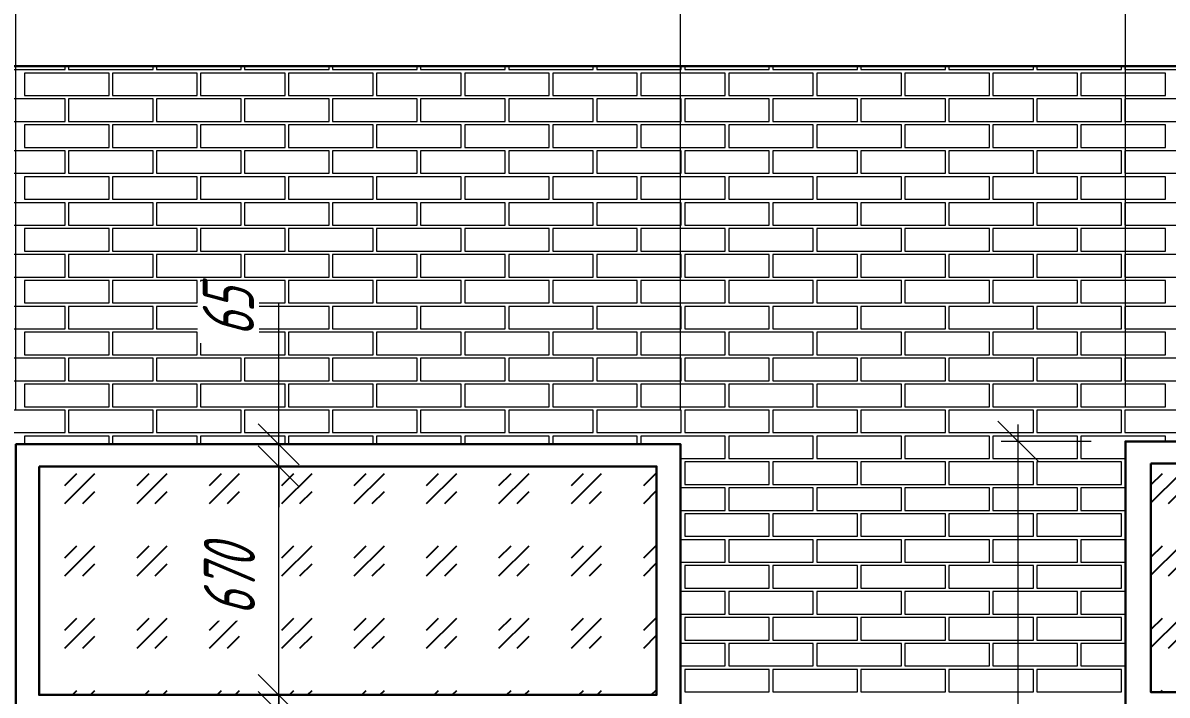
# Model space of a CAD drawing. Header units: millimetres. Extents: x -85477 to 745244, y -3684 to 128206.
# Drawn here: x 711153 to 714507, y 73260 to 75231 of the extents above; entities that cross this region are included whole.
import ezdxf

# ---------------------------------------------------------------- set-up
doc = ezdxf.new("R2010")
doc.units = ezdxf.units.MM
doc.layers.add('РАЗМЕРЫ', color=5, linetype='Continuous', lineweight=15)
doc.layers.add('СТЕНЫ 01', color=7, linetype='Continuous', lineweight=50)
doc.layers.add('ШТРИХОВКА', color=3, linetype='Continuous', transparency=0.5)
doc.styles.add('ism - 01', font='simplex.shx', dxfattribs={"width": 0.62, "oblique": 15, "height": 150})
doc.dimstyles.new('ism - 01', dxfattribs={"dimtxt": 150, "dimasz": 120, "dimexe": 50, "dimexo": 100, "dimgap": 65, "dimtad": 1, "dimdec": 0, "dimtxsty": 'ism - 01', "dimblk": 'OBLIQUE', "dimcen": 0, "dimdle": 50, "dimadec": 0, "dimazin": 0, "dimtfac": 1, "dimtdec": 0, "dimtmove": 0, "dimatfit": 3, "dimldrblk": 'OBLIQUE', "dimfxl": 1, "dimlwd": -1, "dimlwe": -1, "dimarcsym": 0})
pattern_1 = [(45, (63000, 1e-11), (212.132034, 0), [125, -175]), (45, (63053.03, 1e-11), (212.132034, 0), [50, -250]), (45, (63000, 53.03), (212.132034, 0), [50, -250])]

# ---------------------------------------------------------------- blocks, each defined once
blk = doc.blocks.new('_Oblique')
at = {"color": 0, "lineweight": -2}
blk.add_line((-0.5, -0.5), (0.5, 0.5), dxfattribs=at)
blk = doc.blocks.new('*D350')
at = {"layer": 'Defpoints', "color": 0}
for p in [(710572.6, 75451.7), (710572.6, 74559.4), (711132.6, 73996)]:
    blk.add_point(p, dxfattribs=at)
at = {"layer": 'РАЗМЕРЫ', "color": 0}
for p, q in [((710572.6, 74659.4), (710572.6, 75501.7)), ((711132.6, 74096), (711132.6, 75501.7)), ((711182.6, 75451.7), (710522.6, 75451.7))]:
    blk.add_line(p, q, dxfattribs=at)
at = {"layer": 'РАЗМЕРЫ', "color": 0, "xscale": 120, "yscale": 120, "zscale": 120, "rotation": 180}
blk.add_blockref('_Oblique', (710572.6, 75451.7), dxfattribs=at)
at = {"layer": 'РАЗМЕРЫ', "color": 0, "xscale": 120, "yscale": 120, "zscale": 120}
blk.add_blockref('_Oblique', (711132.6, 75451.7), dxfattribs=at)
at = {"layer": 'РАЗМЕРЫ', "color": 0, "insert": (710852.6, 75599.2), "char_height": 150, "attachment_point": 5, "style": 'ism - 01'}
blk.add_mtext('560', dxfattribs=at)
blk = doc.blocks.new('*D351')
at = {"layer": 'Defpoints', "color": 0}
for p in [(706777.3, 75773.4), (706777.3, 75104), (711132.6, 73996)]:
    blk.add_point(p, dxfattribs=at)
at = {"layer": 'РАЗМЕРЫ', "color": 0}
for p, q in [((706777.3, 75204), (706777.3, 75823.4)), ((711132.6, 74096), (711132.6, 75823.4)), ((711182.6, 75773.4), (706727.3, 75773.4))]:
    blk.add_line(p, q, dxfattribs=at)
at = {"layer": 'РАЗМЕРЫ', "color": 0, "xscale": 120, "yscale": 120, "zscale": 120, "rotation": 180}
blk.add_blockref('_Oblique', (706777.3, 75773.4), dxfattribs=at)
at = {"layer": 'РАЗМЕРЫ', "color": 0, "xscale": 120, "yscale": 120, "zscale": 120}
blk.add_blockref('_Oblique', (711132.6, 75773.4), dxfattribs=at)
at = {"layer": 'РАЗМЕРЫ', "color": 0, "insert": (708954.9, 75916.5), "char_height": 150, "attachment_point": 5, "style": 'ism - 01'}
blk.add_mtext('4355', dxfattribs=at)
blk = doc.blocks.new('*D354')
at = {"layer": 'Defpoints', "color": 0}
for p in [(713080.6, 75773.4), (711132.6, 73996), (713080.6, 73996)]:
    blk.add_point(p, dxfattribs=at)
at = {"layer": 'РАЗМЕРЫ', "color": 0}
for p, q in [((711132.6, 74096), (711132.6, 75823.4)), ((713080.6, 74096), (713080.6, 75823.4)), ((711082.6, 75773.4), (713130.6, 75773.4))]:
    blk.add_line(p, q, dxfattribs=at)
at = {"layer": 'РАЗМЕРЫ', "color": 0, "xscale": 120, "yscale": 120, "zscale": 120, "rotation": 180}
blk.add_blockref('_Oblique', (711132.6, 75773.4), dxfattribs=at)
at = {"layer": 'РАЗМЕРЫ', "color": 0, "xscale": 120, "yscale": 120, "zscale": 120}
blk.add_blockref('_Oblique', (713080.6, 75773.4), dxfattribs=at)
at = {"layer": 'РАЗМЕРЫ', "color": 0, "insert": (712106.6, 75917.7), "char_height": 150, "attachment_point": 5, "style": 'ism - 01'}
blk.add_mtext('1948', dxfattribs=at)
blk = doc.blocks.new('*D355')
at = {"layer": 'Defpoints', "color": 0}
for p in [(714384.6, 75773.4), (713080.6, 73996), (714384.6, 74004)]:
    blk.add_point(p, dxfattribs=at)
at = {"layer": 'РАЗМЕРЫ', "color": 0}
for p, q in [((713080.6, 74096), (713080.6, 75823.4)), ((714384.6, 74104), (714384.6, 75823.4)), ((713030.6, 75773.4), (714434.6, 75773.4))]:
    blk.add_line(p, q, dxfattribs=at)
at = {"layer": 'РАЗМЕРЫ', "color": 0, "xscale": 120, "yscale": 120, "zscale": 120, "rotation": 180}
blk.add_blockref('_Oblique', (713080.6, 75773.4), dxfattribs=at)
at = {"layer": 'РАЗМЕРЫ', "color": 0, "xscale": 120, "yscale": 120, "zscale": 120}
blk.add_blockref('_Oblique', (714384.6, 75773.4), dxfattribs=at)
at = {"layer": 'РАЗМЕРЫ', "color": 0, "insert": (713732.6, 75916.5), "char_height": 150, "attachment_point": 5, "style": 'ism - 01'}
blk.add_mtext('1304', dxfattribs=at)
blk = doc.blocks.new('*D356')
at = {"layer": 'Defpoints', "color": 0}
for p in [(716734.6, 75773.4), (714384.6, 74004), (716734.6, 74004)]:
    blk.add_point(p, dxfattribs=at)
at = {"layer": 'РАЗМЕРЫ', "color": 0}
for p, q in [((714384.6, 74104), (714384.6, 75823.4)), ((716734.6, 74104), (716734.6, 75823.4)), ((714334.6, 75773.4), (716784.6, 75773.4))]:
    blk.add_line(p, q, dxfattribs=at)
at = {"layer": 'РАЗМЕРЫ', "color": 0, "xscale": 120, "yscale": 120, "zscale": 120, "rotation": 180}
blk.add_blockref('_Oblique', (714384.6, 75773.4), dxfattribs=at)
at = {"layer": 'РАЗМЕРЫ', "color": 0, "xscale": 120, "yscale": 120, "zscale": 120}
blk.add_blockref('_Oblique', (716734.6, 75773.4), dxfattribs=at)
at = {"layer": 'РАЗМЕРЫ', "color": 0, "insert": (715559.6, 75922.3), "char_height": 150, "attachment_point": 5, "style": 'ism - 01'}
blk.add_mtext('2350', dxfattribs=at)
blk = doc.blocks.new('*D363')
at = {"layer": 'Defpoints', "color": 0}
for p in [(714070.5, 74004), (714384.6, 74004), (714384.6, 71004)]:
    blk.add_point(p, dxfattribs=at)
at = {"layer": 'РАЗМЕРЫ', "color": 0}
for p, q in [((714070.5, 70954), (714070.5, 74054)), ((714284.6, 74004), (714020.5, 74004)), ((714284.6, 71004), (714020.5, 71004))]:
    blk.add_line(p, q, dxfattribs=at)
at = {"layer": 'РАЗМЕРЫ', "color": 0, "xscale": 120, "yscale": 120, "zscale": 120}
for p, rotation in [((714070.5, 74004), 90), ((714070.5, 71004), 270)]:
    blk.add_blockref('_Oblique', p, dxfattribs=dict(at, rotation=rotation))
at = {"layer": 'РАЗМЕРЫ', "color": 0, "insert": (713927.4, 72504), "char_height": 150, "attachment_point": 5, "rotation": 90, "style": 'ism - 01', "bg_fill": 3, "box_fill_scale": 1.1, "bg_fill_color": 256, "bg_fill_true_color": 13158600, "bg_fill_transparency": 0}
blk.add_mtext('3000', dxfattribs=at)
blk = doc.blocks.new('*D513')
at = {"layer": 'Defpoints', "color": 0}
for p in [(712080.6, 73211), (711902.7, 71139), (712080.6, 71139)]:
    blk.add_point(p, dxfattribs=at)
at = {"layer": 'РАЗМЕРЫ', "color": 0, "linetype": 'Continuous'}
for p, q in [((711902.7, 73261), (711902.7, 71089)), ((711980.6, 73211), (711852.7, 73211)), ((711980.6, 71139), (711852.7, 71139))]:
    blk.add_line(p, q, dxfattribs=at)
at = {"layer": 'РАЗМЕРЫ', "color": 0, "xscale": 120, "yscale": 120, "zscale": 120}
for p, rotation in [((711902.7, 73211), 90), ((711902.7, 71139), 270)]:
    blk.add_blockref('_Oblique', p, dxfattribs=dict(at, rotation=rotation))
at = {"layer": 'РАЗМЕРЫ', "color": 0, "insert": (711756.8, 72175), "char_height": 150, "attachment_point": 5, "rotation": 90, "style": 'ism - 01', "bg_fill": 3, "box_fill_scale": 1.1, "bg_fill_color": 256, "bg_fill_true_color": 13158600, "bg_fill_transparency": 0}
blk.add_mtext('2072', dxfattribs=at)
blk = doc.blocks.new('*D515')
at = {"layer": 'Defpoints', "color": 0}
for p in [(711902.7, 73261), (712080.6, 73261), (712080.6, 73211)]:
    blk.add_point(p, dxfattribs=at)
at = {"layer": 'РАЗМЕРЫ', "color": 0, "linetype": 'Continuous'}
for p, q in [((711902.7, 73161), (711902.7, 73311)), ((711980.6, 73261), (711852.7, 73261)), ((711646.7, 73016.6), (711902.7, 73236)), ((711980.6, 73211), (711852.7, 73211)), ((711646.7, 72733.1), (711646.7, 73016.6))]:
    blk.add_line(p, q, dxfattribs=at)
at = {"layer": 'РАЗМЕРЫ', "color": 0, "xscale": 120, "yscale": 120, "zscale": 120}
for p, rotation in [((711902.7, 73261), 270), ((711902.7, 73211), 90)]:
    blk.add_blockref('_Oblique', p, dxfattribs=dict(at, rotation=rotation))
at = {"layer": 'РАЗМЕРЫ', "color": 0, "insert": (711503.6, 72874.8), "char_height": 150, "attachment_point": 5, "rotation": 90, "style": 'ism - 01', "bg_fill": 3, "box_fill_scale": 1.1, "bg_fill_color": 256, "bg_fill_true_color": 13158600, "bg_fill_transparency": 0}
blk.add_mtext('50', dxfattribs=at)
blk = doc.blocks.new('*D516')
at = {"layer": 'Defpoints', "color": 0}
for p in [(711902.7, 73931), (712105.6, 73931), (712080.6, 73261)]:
    blk.add_point(p, dxfattribs=at)
at = {"layer": 'РАЗМЕРЫ', "color": 0, "linetype": 'Continuous'}
for p, q in [((711902.7, 73211), (711902.7, 73981)), ((712005.6, 73931), (711852.7, 73931)), ((711980.6, 73261), (711852.7, 73261))]:
    blk.add_line(p, q, dxfattribs=at)
at = {"layer": 'РАЗМЕРЫ', "color": 0, "xscale": 120, "yscale": 120, "zscale": 120}
for p, rotation in [((711902.7, 73931), 90), ((711902.7, 73261), 270)]:
    blk.add_blockref('_Oblique', p, dxfattribs=dict(at, rotation=rotation))
at = {"layer": 'РАЗМЕРЫ', "color": 0, "insert": (711758.3, 73596), "char_height": 150, "attachment_point": 5, "rotation": 90, "style": 'ism - 01', "bg_fill": 3, "box_fill_scale": 1.1, "bg_fill_color": 256, "bg_fill_true_color": 13158600, "bg_fill_transparency": 0}
blk.add_mtext('670', dxfattribs=at)
blk = doc.blocks.new('*D517')
at = {"layer": 'Defpoints', "color": 0}
for p in [(711902.7, 73996), (711902.7, 73996), (711902.7, 73931)]:
    blk.add_point(p, dxfattribs=at)
at = {"layer": 'РАЗМЕРЫ', "color": 0, "linetype": 'Continuous'}
for p, q in [((711902.7, 73996), (711902.7, 74408.5)), ((711902.7, 73931), (711902.7, 73996)), ((712002.7, 73996), (711952.7, 73996)), ((711902.7, 73931), (711902.7, 73811)), ((712002.7, 73931), (711952.7, 73931))]:
    blk.add_line(p, q, dxfattribs=at)
at = {"layer": 'РАЗМЕРЫ', "color": 0, "xscale": 120, "yscale": 120, "zscale": 120}
for p, rotation in [((711902.7, 73996), 270), ((711902.7, 73931), 90)]:
    blk.add_blockref('_Oblique', p, dxfattribs=dict(at, rotation=rotation))
at = {"layer": 'РАЗМЕРЫ', "color": 0, "insert": (711755.2, 74382.3), "char_height": 150, "attachment_point": 5, "rotation": 90, "style": 'ism - 01', "bg_fill": 3, "box_fill_scale": 1.1, "bg_fill_color": 256, "bg_fill_true_color": 13158600, "bg_fill_transparency": 0}
blk.add_mtext('65', dxfattribs=at)

msp = doc.modelspace()

# ---------------------------------------------------------------- hatches: boundary and pattern name
at = {"layer": 'ШТРИХОВКА', "transparency": 33554508}
h = msp.add_hatch(dxfattribs=at)
h.set_pattern_fill('GOST_GLASS', color=4, scale=25)
h.set_pattern_definition(pattern_1)
h.paths.add_polyline_path([(711200.6, 73931), (713010.6, 73931), (713010.6, 73261), (711200.6, 73261)])
h.paths.add_polyline_path([(713010.6, 73211), (712135.6, 73211), (712135.6, 71139), (713010.6, 71139)])
h.paths.add_polyline_path([(711200.6, 73211), (712080.6, 73211), (712080.6, 71139), (711200.6, 71139)])
h = msp.add_hatch(dxfattribs=at)
h.set_pattern_fill('GOST_GLASS', color=4, scale=25)
h.set_pattern_definition(pattern_1)
h.paths.add_polyline_path([(716654.6, 73209), (715584.6, 73209), (715584.6, 71139), (716654.6, 71139)])
h.paths.add_polyline_path([(714459.6, 73939), (716659.6, 73939), (716659.6, 73269), (714459.6, 73269)])
h.paths.add_polyline_path([(714464.6, 73209), (715534.6, 73209), (715534.6, 71139), (714464.6, 71139)])

# ---------------------------------------------------------------- linework, layer by layer
at = {"layer": 'РАЗМЕРЫ', "color": 9, "transparency": 33554559}
for points in [[(711028.9, 75104), (711028.9, 75094), (711276.9, 75094), (711276.9, 75104)], [(711286.9, 75104), (711286.9, 75094), (711534.9, 75094), (711534.9, 75104)], [(711544.9, 75104), (711544.9, 75094), (711792.9, 75094), (711792.9, 75104)], [(711802.9, 75104), (711802.9, 75094), (712050.9, 75094), (712050.9, 75104)], [(712060.9, 75104), (712060.9, 75094), (712308.9, 75094), (712308.9, 75104)], [(712318.9, 75104), (712318.9, 75094), (712566.9, 75094), (712566.9, 75104)], [(712576.9, 75104), (712576.9, 75094), (712824.9, 75094), (712824.9, 75104)], [(712834.9, 75104), (712834.9, 75094), (713082.9, 75094), (713082.9, 75104)], [(713092.9, 75104), (713092.9, 75094), (713340.9, 75094), (713340.9, 75104)], [(713350.9, 75104), (713350.9, 75094), (713598.9, 75094), (713598.9, 75104)], [(713608.9, 75104), (713608.9, 75094), (713856.9, 75094), (713856.9, 75104)], [(713866.9, 75104), (713866.9, 75094), (714114.9, 75094), (714114.9, 75104)], [(714124.9, 75104), (714124.9, 75094), (714372.9, 75094), (714372.9, 75104)], [(714382.9, 75104), (714382.9, 75094), (714630.9, 75094), (714630.9, 75104)], [(711405.9, 73996), (711405.9, 74020), (711157.9, 74020), (711157.9, 73996)], [(711663.9, 73996), (711663.9, 74020), (711415.9, 74020), (711415.9, 73996)], [(711921.9, 73996), (711921.9, 74020), (711673.9, 74020), (711673.9, 73996)], [(712179.9, 73996), (712179.9, 74020), (711931.9, 74020), (711931.9, 73996)], [(712437.9, 73996), (712437.9, 74020), (712189.9, 74020), (712189.9, 73996)], [(712695.9, 73996), (712695.9, 74020), (712447.9, 74020), (712447.9, 73996)], [(712953.9, 73996), (712953.9, 74020), (712705.9, 74020), (712705.9, 73996)], [(713080.6, 73954), (713211.9, 73954), (713211.9, 74020), (712963.9, 74020), (712963.9, 73996)], [(714501.9, 74004), (714501.9, 74020), (714253.9, 74020), (714253.9, 73954), (714384.6, 73954)], [(713080.6, 73878), (713082.9, 73878), (713082.9, 73944), (713080.6, 73944)], [(714384.6, 73944), (714382.9, 73944), (714382.9, 73878), (714384.6, 73878)], [(713080.6, 73802), (713211.9, 73802), (713211.9, 73868), (713080.6, 73868)], [(714384.6, 73868), (714253.9, 73868), (714253.9, 73802), (714384.6, 73802)], [(713080.6, 73726), (713082.9, 73726), (713082.9, 73792), (713080.6, 73792)], [(714384.6, 73792), (714382.9, 73792), (714382.9, 73726), (714384.6, 73726)], [(713080.6, 73650), (713211.9, 73650), (713211.9, 73716), (713080.6, 73716)], [(714384.6, 73716), (714253.9, 73716), (714253.9, 73650), (714384.6, 73650)], [(713080.6, 73574), (713082.9, 73574), (713082.9, 73640), (713080.6, 73640)], [(714384.6, 73640), (714382.9, 73640), (714382.9, 73574), (714384.6, 73574)], [(713080.6, 73498), (713211.9, 73498), (713211.9, 73564), (713080.6, 73564)], [(714384.6, 73564), (714253.9, 73564), (714253.9, 73498), (714384.6, 73498)], [(713080.6, 73422), (713082.9, 73422), (713082.9, 73488), (713080.6, 73488)], [(714384.6, 73488), (714382.9, 73488), (714382.9, 73422), (714384.6, 73422)], [(713080.6, 73346), (713211.9, 73346), (713211.9, 73412), (713080.6, 73412)], [(714384.6, 73412), (714253.9, 73412), (714253.9, 73346), (714384.6, 73346)], [(713080.6, 73270), (713082.9, 73270), (713082.9, 73336), (713080.6, 73336)], [(714384.6, 73336), (714382.9, 73336), (714382.9, 73270), (714384.6, 73270)]]:
    msp.add_lwpolyline(points, dxfattribs=at)
for points in [[(711157.9, 75018), (711405.9, 75018), (711405.9, 75084), (711157.9, 75084)], [(711415.9, 75018), (711663.9, 75018), (711663.9, 75084), (711415.9, 75084)], [(711673.9, 75018), (711921.9, 75018), (711921.9, 75084), (711673.9, 75084)], [(711931.9, 75018), (712179.9, 75018), (712179.9, 75084), (711931.9, 75084)], [(712189.9, 75018), (712437.9, 75018), (712437.9, 75084), (712189.9, 75084)], [(712447.9, 75018), (712695.9, 75018), (712695.9, 75084), (712447.9, 75084)], [(712705.9, 75018), (712953.9, 75018), (712953.9, 75084), (712705.9, 75084)], [(712963.9, 75018), (713211.9, 75018), (713211.9, 75084), (712963.9, 75084)], [(713221.9, 75018), (713469.9, 75018), (713469.9, 75084), (713221.9, 75084)], [(713479.9, 75018), (713727.9, 75018), (713727.9, 75084), (713479.9, 75084)], [(713737.9, 75018), (713985.9, 75018), (713985.9, 75084), (713737.9, 75084)], [(713995.9, 75018), (714243.9, 75018), (714243.9, 75084), (713995.9, 75084)], [(714253.9, 75018), (714501.9, 75018), (714501.9, 75084), (714253.9, 75084)], [(711028.9, 74942), (711276.9, 74942), (711276.9, 75008), (711028.9, 75008)], [(711286.9, 74942), (711534.9, 74942), (711534.9, 75008), (711286.9, 75008)], [(711544.9, 74942), (711792.9, 74942), (711792.9, 75008), (711544.9, 75008)], [(711802.9, 74942), (712050.9, 74942), (712050.9, 75008), (711802.9, 75008)], [(712060.9, 74942), (712308.9, 74942), (712308.9, 75008), (712060.9, 75008)], [(712318.9, 74942), (712566.9, 74942), (712566.9, 75008), (712318.9, 75008)], [(712576.9, 74942), (712824.9, 74942), (712824.9, 75008), (712576.9, 75008)], [(712834.9, 74942), (713082.9, 74942), (713082.9, 75008), (712834.9, 75008)], [(713092.9, 74942), (713340.9, 74942), (713340.9, 75008), (713092.9, 75008)], [(713350.9, 74942), (713598.9, 74942), (713598.9, 75008), (713350.9, 75008)], [(713608.9, 74942), (713856.9, 74942), (713856.9, 75008), (713608.9, 75008)], [(713866.9, 74942), (714114.9, 74942), (714114.9, 75008), (713866.9, 75008)], [(714124.9, 74942), (714372.9, 74942), (714372.9, 75008), (714124.9, 75008)], [(714382.9, 74942), (714630.9, 74942), (714630.9, 75008), (714382.9, 75008)], [(711157.9, 74866), (711405.9, 74866), (711405.9, 74932), (711157.9, 74932)], [(711415.9, 74866), (711663.9, 74866), (711663.9, 74932), (711415.9, 74932)], [(711673.9, 74866), (711921.9, 74866), (711921.9, 74932), (711673.9, 74932)], [(711931.9, 74866), (712179.9, 74866), (712179.9, 74932), (711931.9, 74932)], [(712189.9, 74866), (712437.9, 74866), (712437.9, 74932), (712189.9, 74932)], [(712447.9, 74866), (712695.9, 74866), (712695.9, 74932), (712447.9, 74932)], [(712705.9, 74866), (712953.9, 74866), (712953.9, 74932), (712705.9, 74932)], [(712963.9, 74866), (713211.9, 74866), (713211.9, 74932), (712963.9, 74932)], [(713221.9, 74866), (713469.9, 74866), (713469.9, 74932), (713221.9, 74932)], [(713479.9, 74866), (713727.9, 74866), (713727.9, 74932), (713479.9, 74932)], [(713737.9, 74866), (713985.9, 74866), (713985.9, 74932), (713737.9, 74932)], [(713995.9, 74866), (714243.9, 74866), (714243.9, 74932), (713995.9, 74932)], [(714253.9, 74866), (714501.9, 74866), (714501.9, 74932), (714253.9, 74932)], [(711028.9, 74790), (711276.9, 74790), (711276.9, 74856), (711028.9, 74856)], [(711286.9, 74790), (711534.9, 74790), (711534.9, 74856), (711286.9, 74856)], [(711544.9, 74790), (711792.9, 74790), (711792.9, 74856), (711544.9, 74856)], [(711802.9, 74790), (712050.9, 74790), (712050.9, 74856), (711802.9, 74856)], [(712060.9, 74790), (712308.9, 74790), (712308.9, 74856), (712060.9, 74856)], [(712318.9, 74790), (712566.9, 74790), (712566.9, 74856), (712318.9, 74856)], [(712576.9, 74790), (712824.9, 74790), (712824.9, 74856), (712576.9, 74856)], [(712834.9, 74790), (713082.9, 74790), (713082.9, 74856), (712834.9, 74856)], [(713092.9, 74790), (713340.9, 74790), (713340.9, 74856), (713092.9, 74856)], [(713350.9, 74790), (713598.9, 74790), (713598.9, 74856), (713350.9, 74856)], [(713608.9, 74790), (713856.9, 74790), (713856.9, 74856), (713608.9, 74856)], [(713866.9, 74790), (714114.9, 74790), (714114.9, 74856), (713866.9, 74856)], [(714124.9, 74790), (714372.9, 74790), (714372.9, 74856), (714124.9, 74856)], [(714382.9, 74790), (714630.9, 74790), (714630.9, 74856), (714382.9, 74856)], [(711157.9, 74714), (711405.9, 74714), (711405.9, 74780), (711157.9, 74780)], [(711415.9, 74714), (711663.9, 74714), (711663.9, 74780), (711415.9, 74780)], [(711673.9, 74714), (711921.9, 74714), (711921.9, 74780), (711673.9, 74780)], [(711931.9, 74714), (712179.9, 74714), (712179.9, 74780), (711931.9, 74780)], [(712189.9, 74714), (712437.9, 74714), (712437.9, 74780), (712189.9, 74780)], [(712447.9, 74714), (712695.9, 74714), (712695.9, 74780), (712447.9, 74780)], [(712705.9, 74714), (712953.9, 74714), (712953.9, 74780), (712705.9, 74780)], [(712963.9, 74714), (713211.9, 74714), (713211.9, 74780), (712963.9, 74780)], [(713221.9, 74714), (713469.9, 74714), (713469.9, 74780), (713221.9, 74780)], [(713479.9, 74714), (713727.9, 74714), (713727.9, 74780), (713479.9, 74780)], [(713737.9, 74714), (713985.9, 74714), (713985.9, 74780), (713737.9, 74780)], [(713995.9, 74714), (714243.9, 74714), (714243.9, 74780), (713995.9, 74780)], [(714253.9, 74714), (714501.9, 74714), (714501.9, 74780), (714253.9, 74780)], [(711028.9, 74638), (711276.9, 74638), (711276.9, 74704), (711028.9, 74704)], [(711286.9, 74638), (711534.9, 74638), (711534.9, 74704), (711286.9, 74704)], [(711544.9, 74638), (711792.9, 74638), (711792.9, 74704), (711544.9, 74704)], [(711802.9, 74638), (712050.9, 74638), (712050.9, 74704), (711802.9, 74704)], [(712060.9, 74638), (712308.9, 74638), (712308.9, 74704), (712060.9, 74704)], [(712318.9, 74638), (712566.9, 74638), (712566.9, 74704), (712318.9, 74704)], [(712576.9, 74638), (712824.9, 74638), (712824.9, 74704), (712576.9, 74704)], [(712834.9, 74638), (713082.9, 74638), (713082.9, 74704), (712834.9, 74704)], [(713092.9, 74638), (713340.9, 74638), (713340.9, 74704), (713092.9, 74704)], [(713350.9, 74638), (713598.9, 74638), (713598.9, 74704), (713350.9, 74704)], [(713608.9, 74638), (713856.9, 74638), (713856.9, 74704), (713608.9, 74704)], [(713866.9, 74638), (714114.9, 74638), (714114.9, 74704), (713866.9, 74704)], [(714124.9, 74638), (714372.9, 74638), (714372.9, 74704), (714124.9, 74704)], [(714382.9, 74638), (714630.9, 74638), (714630.9, 74704), (714382.9, 74704)], [(711157.9, 74562), (711405.9, 74562), (711405.9, 74628), (711157.9, 74628)], [(711415.9, 74562), (711663.9, 74562), (711663.9, 74628), (711415.9, 74628)], [(711673.9, 74562), (711921.9, 74562), (711921.9, 74628), (711673.9, 74628)], [(711931.9, 74562), (712179.9, 74562), (712179.9, 74628), (711931.9, 74628)], [(712189.9, 74562), (712437.9, 74562), (712437.9, 74628), (712189.9, 74628)], [(712447.9, 74562), (712695.9, 74562), (712695.9, 74628), (712447.9, 74628)], [(712705.9, 74562), (712953.9, 74562), (712953.9, 74628), (712705.9, 74628)], [(712963.9, 74562), (713211.9, 74562), (713211.9, 74628), (712963.9, 74628)], [(713221.9, 74562), (713469.9, 74562), (713469.9, 74628), (713221.9, 74628)], [(713479.9, 74562), (713727.9, 74562), (713727.9, 74628), (713479.9, 74628)], [(713737.9, 74562), (713985.9, 74562), (713985.9, 74628), (713737.9, 74628)], [(713995.9, 74562), (714243.9, 74562), (714243.9, 74628), (713995.9, 74628)], [(714253.9, 74562), (714501.9, 74562), (714501.9, 74628), (714253.9, 74628)], [(711028.9, 74486), (711276.9, 74486), (711276.9, 74552), (711028.9, 74552)], [(711286.9, 74486), (711534.9, 74486), (711534.9, 74552), (711286.9, 74552)], [(711544.9, 74486), (711792.9, 74486), (711792.9, 74552), (711544.9, 74552)], [(711802.9, 74486), (712050.9, 74486), (712050.9, 74552), (711802.9, 74552)], [(712060.9, 74486), (712308.9, 74486), (712308.9, 74552), (712060.9, 74552)], [(712318.9, 74486), (712566.9, 74486), (712566.9, 74552), (712318.9, 74552)], [(712576.9, 74486), (712824.9, 74486), (712824.9, 74552), (712576.9, 74552)], [(712834.9, 74486), (713082.9, 74486), (713082.9, 74552), (712834.9, 74552)], [(713092.9, 74486), (713340.9, 74486), (713340.9, 74552), (713092.9, 74552)], [(713350.9, 74486), (713598.9, 74486), (713598.9, 74552), (713350.9, 74552)], [(713608.9, 74486), (713856.9, 74486), (713856.9, 74552), (713608.9, 74552)], [(713866.9, 74486), (714114.9, 74486), (714114.9, 74552), (713866.9, 74552)], [(714124.9, 74486), (714372.9, 74486), (714372.9, 74552), (714124.9, 74552)], [(714382.9, 74486), (714630.9, 74486), (714630.9, 74552), (714382.9, 74552)], [(711157.9, 74410), (711405.9, 74410), (711405.9, 74476), (711157.9, 74476)], [(711415.9, 74410), (711663.9, 74410), (711663.9, 74476), (711415.9, 74476)], [(711673.9, 74410), (711921.9, 74410), (711921.9, 74476), (711673.9, 74476)], [(711931.9, 74410), (712179.9, 74410), (712179.9, 74476), (711931.9, 74476)], [(712189.9, 74410), (712437.9, 74410), (712437.9, 74476), (712189.9, 74476)], [(712447.9, 74410), (712695.9, 74410), (712695.9, 74476), (712447.9, 74476)], [(712705.9, 74410), (712953.9, 74410), (712953.9, 74476), (712705.9, 74476)], [(712963.9, 74410), (713211.9, 74410), (713211.9, 74476), (712963.9, 74476)], [(713221.9, 74410), (713469.9, 74410), (713469.9, 74476), (713221.9, 74476)], [(713479.9, 74410), (713727.9, 74410), (713727.9, 74476), (713479.9, 74476)], [(713737.9, 74410), (713985.9, 74410), (713985.9, 74476), (713737.9, 74476)], [(713995.9, 74410), (714243.9, 74410), (714243.9, 74476), (713995.9, 74476)], [(714253.9, 74410), (714501.9, 74410), (714501.9, 74476), (714253.9, 74476)], [(711028.9, 74334), (711276.9, 74334), (711276.9, 74400), (711028.9, 74400)], [(711286.9, 74334), (711534.9, 74334), (711534.9, 74400), (711286.9, 74400)], [(711544.9, 74334), (711792.9, 74334), (711792.9, 74400), (711544.9, 74400)], [(711802.9, 74334), (712050.9, 74334), (712050.9, 74400), (711802.9, 74400)], [(712060.9, 74334), (712308.9, 74334), (712308.9, 74400), (712060.9, 74400)], [(712318.9, 74334), (712566.9, 74334), (712566.9, 74400), (712318.9, 74400)], [(712576.9, 74334), (712824.9, 74334), (712824.9, 74400), (712576.9, 74400)], [(712834.9, 74334), (713082.9, 74334), (713082.9, 74400), (712834.9, 74400)], [(713092.9, 74334), (713340.9, 74334), (713340.9, 74400), (713092.9, 74400)], [(713350.9, 74334), (713598.9, 74334), (713598.9, 74400), (713350.9, 74400)], [(713608.9, 74334), (713856.9, 74334), (713856.9, 74400), (713608.9, 74400)], [(713866.9, 74334), (714114.9, 74334), (714114.9, 74400), (713866.9, 74400)], [(714124.9, 74334), (714372.9, 74334), (714372.9, 74400), (714124.9, 74400)], [(714382.9, 74334), (714630.9, 74334), (714630.9, 74400), (714382.9, 74400)], [(711157.9, 74258), (711405.9, 74258), (711405.9, 74324), (711157.9, 74324)], [(711415.9, 74258), (711663.9, 74258), (711663.9, 74324), (711415.9, 74324)], [(711673.9, 74258), (711921.9, 74258), (711921.9, 74324), (711673.9, 74324)], [(711931.9, 74258), (712179.9, 74258), (712179.9, 74324), (711931.9, 74324)], [(712189.9, 74258), (712437.9, 74258), (712437.9, 74324), (712189.9, 74324)], [(712447.9, 74258), (712695.9, 74258), (712695.9, 74324), (712447.9, 74324)], [(712705.9, 74258), (712953.9, 74258), (712953.9, 74324), (712705.9, 74324)], [(712963.9, 74258), (713211.9, 74258), (713211.9, 74324), (712963.9, 74324)], [(713221.9, 74258), (713469.9, 74258), (713469.9, 74324), (713221.9, 74324)], [(713479.9, 74258), (713727.9, 74258), (713727.9, 74324), (713479.9, 74324)], [(713737.9, 74258), (713985.9, 74258), (713985.9, 74324), (713737.9, 74324)], [(713995.9, 74258), (714243.9, 74258), (714243.9, 74324), (713995.9, 74324)], [(714253.9, 74258), (714501.9, 74258), (714501.9, 74324), (714253.9, 74324)], [(711028.9, 74182), (711276.9, 74182), (711276.9, 74248), (711028.9, 74248)], [(711286.9, 74182), (711534.9, 74182), (711534.9, 74248), (711286.9, 74248)], [(711544.9, 74182), (711792.9, 74182), (711792.9, 74248), (711544.9, 74248)], [(711802.9, 74182), (712050.9, 74182), (712050.9, 74248), (711802.9, 74248)], [(712060.9, 74182), (712308.9, 74182), (712308.9, 74248), (712060.9, 74248)], [(712318.9, 74182), (712566.9, 74182), (712566.9, 74248), (712318.9, 74248)], [(712576.9, 74182), (712824.9, 74182), (712824.9, 74248), (712576.9, 74248)], [(712834.9, 74182), (713082.9, 74182), (713082.9, 74248), (712834.9, 74248)], [(713092.9, 74182), (713340.9, 74182), (713340.9, 74248), (713092.9, 74248)], [(713350.9, 74182), (713598.9, 74182), (713598.9, 74248), (713350.9, 74248)], [(713608.9, 74182), (713856.9, 74182), (713856.9, 74248), (713608.9, 74248)], [(713866.9, 74182), (714114.9, 74182), (714114.9, 74248), (713866.9, 74248)], [(714124.9, 74182), (714372.9, 74182), (714372.9, 74248), (714124.9, 74248)], [(714382.9, 74182), (714630.9, 74182), (714630.9, 74248), (714382.9, 74248)], [(711157.9, 74106), (711405.9, 74106), (711405.9, 74172), (711157.9, 74172)], [(711415.9, 74106), (711663.9, 74106), (711663.9, 74172), (711415.9, 74172)], [(711673.9, 74106), (711921.9, 74106), (711921.9, 74172), (711673.9, 74172)], [(711931.9, 74106), (712179.9, 74106), (712179.9, 74172), (711931.9, 74172)], [(712189.9, 74106), (712437.9, 74106), (712437.9, 74172), (712189.9, 74172)], [(712447.9, 74106), (712695.9, 74106), (712695.9, 74172), (712447.9, 74172)], [(712705.9, 74106), (712953.9, 74106), (712953.9, 74172), (712705.9, 74172)], [(712963.9, 74106), (713211.9, 74106), (713211.9, 74172), (712963.9, 74172)], [(713221.9, 74106), (713469.9, 74106), (713469.9, 74172), (713221.9, 74172)], [(713479.9, 74106), (713727.9, 74106), (713727.9, 74172), (713479.9, 74172)], [(713737.9, 74106), (713985.9, 74106), (713985.9, 74172), (713737.9, 74172)], [(713995.9, 74106), (714243.9, 74106), (714243.9, 74172), (713995.9, 74172)], [(714253.9, 74106), (714501.9, 74106), (714501.9, 74172), (714253.9, 74172)], [(711028.9, 74030), (711276.9, 74030), (711276.9, 74096), (711028.9, 74096)], [(711286.9, 74030), (711534.9, 74030), (711534.9, 74096), (711286.9, 74096)], [(711544.9, 74030), (711792.9, 74030), (711792.9, 74096), (711544.9, 74096)], [(711802.9, 74030), (712050.9, 74030), (712050.9, 74096), (711802.9, 74096)], [(712060.9, 74030), (712308.9, 74030), (712308.9, 74096), (712060.9, 74096)], [(712318.9, 74030), (712566.9, 74030), (712566.9, 74096), (712318.9, 74096)], [(712576.9, 74030), (712824.9, 74030), (712824.9, 74096), (712576.9, 74096)], [(712834.9, 74030), (713082.9, 74030), (713082.9, 74096), (712834.9, 74096)], [(713092.9, 74030), (713340.9, 74030), (713340.9, 74096), (713092.9, 74096)], [(713350.9, 74030), (713598.9, 74030), (713598.9, 74096), (713350.9, 74096)], [(713608.9, 74030), (713856.9, 74030), (713856.9, 74096), (713608.9, 74096)], [(713866.9, 74030), (714114.9, 74030), (714114.9, 74096), (713866.9, 74096)], [(714124.9, 74030), (714372.9, 74030), (714372.9, 74096), (714124.9, 74096)], [(714382.9, 74030), (714630.9, 74030), (714630.9, 74096), (714382.9, 74096)], [(713221.9, 73954), (713469.9, 73954), (713469.9, 74020), (713221.9, 74020)], [(713479.9, 73954), (713727.9, 73954), (713727.9, 74020), (713479.9, 74020)], [(713737.9, 73954), (713985.9, 73954), (713985.9, 74020), (713737.9, 74020)], [(713995.9, 73954), (714243.9, 73954), (714243.9, 74020), (713995.9, 74020)], [(713092.9, 73878), (713340.9, 73878), (713340.9, 73944), (713092.9, 73944)], [(713350.9, 73878), (713598.9, 73878), (713598.9, 73944), (713350.9, 73944)], [(713608.9, 73878), (713856.9, 73878), (713856.9, 73944), (713608.9, 73944)], [(713866.9, 73878), (714114.9, 73878), (714114.9, 73944), (713866.9, 73944)], [(714124.9, 73878), (714372.9, 73878), (714372.9, 73944), (714124.9, 73944)], [(713221.9, 73802), (713469.9, 73802), (713469.9, 73868), (713221.9, 73868)], [(713479.9, 73802), (713727.9, 73802), (713727.9, 73868), (713479.9, 73868)], [(713737.9, 73802), (713985.9, 73802), (713985.9, 73868), (713737.9, 73868)], [(713995.9, 73802), (714243.9, 73802), (714243.9, 73868), (713995.9, 73868)], [(713092.9, 73726), (713340.9, 73726), (713340.9, 73792), (713092.9, 73792)], [(713350.9, 73726), (713598.9, 73726), (713598.9, 73792), (713350.9, 73792)], [(713608.9, 73726), (713856.9, 73726), (713856.9, 73792), (713608.9, 73792)], [(713866.9, 73726), (714114.9, 73726), (714114.9, 73792), (713866.9, 73792)], [(714124.9, 73726), (714372.9, 73726), (714372.9, 73792), (714124.9, 73792)], [(713221.9, 73650), (713469.9, 73650), (713469.9, 73716), (713221.9, 73716)], [(713479.9, 73650), (713727.9, 73650), (713727.9, 73716), (713479.9, 73716)], [(713737.9, 73650), (713985.9, 73650), (713985.9, 73716), (713737.9, 73716)], [(713995.9, 73650), (714243.9, 73650), (714243.9, 73716), (713995.9, 73716)], [(713092.9, 73574), (713340.9, 73574), (713340.9, 73640), (713092.9, 73640)], [(713350.9, 73574), (713598.9, 73574), (713598.9, 73640), (713350.9, 73640)], [(713608.9, 73574), (713856.9, 73574), (713856.9, 73640), (713608.9, 73640)], [(713866.9, 73574), (714114.9, 73574), (714114.9, 73640), (713866.9, 73640)], [(714124.9, 73574), (714372.9, 73574), (714372.9, 73640), (714124.9, 73640)], [(713221.9, 73498), (713469.9, 73498), (713469.9, 73564), (713221.9, 73564)], [(713479.9, 73498), (713727.9, 73498), (713727.9, 73564), (713479.9, 73564)], [(713737.9, 73498), (713985.9, 73498), (713985.9, 73564), (713737.9, 73564)], [(713995.9, 73498), (714243.9, 73498), (714243.9, 73564), (713995.9, 73564)], [(713092.9, 73422), (713340.9, 73422), (713340.9, 73488), (713092.9, 73488)], [(713350.9, 73422), (713598.9, 73422), (713598.9, 73488), (713350.9, 73488)], [(713608.9, 73422), (713856.9, 73422), (713856.9, 73488), (713608.9, 73488)], [(713866.9, 73422), (714114.9, 73422), (714114.9, 73488), (713866.9, 73488)], [(714124.9, 73422), (714372.9, 73422), (714372.9, 73488), (714124.9, 73488)], [(713221.9, 73346), (713469.9, 73346), (713469.9, 73412), (713221.9, 73412)], [(713479.9, 73346), (713727.9, 73346), (713727.9, 73412), (713479.9, 73412)], [(713737.9, 73346), (713985.9, 73346), (713985.9, 73412), (713737.9, 73412)], [(713995.9, 73346), (714243.9, 73346), (714243.9, 73412), (713995.9, 73412)], [(713092.9, 73270), (713340.9, 73270), (713340.9, 73336), (713092.9, 73336)], [(713350.9, 73270), (713598.9, 73270), (713598.9, 73336), (713350.9, 73336)], [(713608.9, 73270), (713856.9, 73270), (713856.9, 73336), (713608.9, 73336)], [(713866.9, 73270), (714114.9, 73270), (714114.9, 73336), (713866.9, 73336)], [(714124.9, 73270), (714372.9, 73270), (714372.9, 73336), (714124.9, 73336)]]:
    msp.add_lwpolyline(points, close=True, dxfattribs=at)
at = {"layer": 'СТЕНЫ 01', "lineweight": 30}
msp.add_lwpolyline([(723506.6, 75104), (706776.3, 75104), (706776.3, 71004), (711656.6, 71004)], dxfattribs=at)
for points in [[(713080.6, 71069), (713080.6, 73996), (711132.6, 73996), (711132.6, 71069)], [(716734.6, 71069), (716734.6, 74004), (714384.6, 74004), (714384.6, 71069)], [(711200.6, 73931), (713010.6, 73931), (713010.6, 73261), (711200.6, 73261)], [(714459.6, 73939), (716659.6, 73939), (716659.6, 73269), (714459.6, 73269)]]:
    msp.add_lwpolyline(points, close=True, dxfattribs=at)

# ---------------------------------------------------------------- dimensions: what is measured, and where the dimension line sits
at = {"layer": 'РАЗМЕРЫ'}
for base, p1, p2, picture, middle in [((706777.3, 75773.4), (711132.6, 73996), (706777.3, 75104), '*D351', (708954.9, 75916.5)), ((713080.6, 75773.4), (711132.6, 73996), (713080.6, 73996), '*D354', (712106.6, 75917.7)), ((714384.6, 75773.4), (713080.6, 73996), (714384.6, 74004), '*D355', (713732.6, 75916.5)), ((716734.6, 75773.4), (714384.6, 74004), (716734.6, 74004), '*D356', (715559.6, 75922.3)), ((710572.6, 75451.7), (711132.6, 73996), (710572.6, 74559.4), '*D350', (710852.6, 75599.2))]:
    dim = msp.add_linear_dim(base=base, p1=p1, p2=p2, dimstyle='ism - 01', dxfattribs=at)
    dim.commit()
    dim.dimension.update_dxf_attribs({"geometry": picture, "text_midpoint": middle})

# ---------------------------------------------------------------- next in the draw order: dimensions: what is measured, and where the dimension line sits
for base, p1, p2, override, picture, middle in [((714070.5, 74004), (714384.6, 71004), (714384.6, 74004), {"dimtfill": 1}, '*D363', (713927.4, 72504)), ((711902.7, 71139), (712080.6, 73211), (712080.6, 71139), {"dimfxl": 2, "dimtfill": 1}, '*D513', (711756.8, 72175))]:
    dim = msp.add_linear_dim(base=base, p1=p1, p2=p2, angle=90, dimstyle='ism - 01', override=override, dxfattribs=at)
    dim.commit()
    dim.dimension.update_dxf_attribs({"geometry": picture, "text_midpoint": middle})

# ---------------------------------------------------------------- next in the draw order: dimensions: what is measured, and where the dimension line sits
dim = msp.add_linear_dim(base=(711902.7, 73261), p1=(712080.6, 73211), p2=(712080.6, 73261), angle=90, dimstyle='ism - 01', override={"dimtmove": 1, "dimfxl": 2, "dimtfill": 1}, dxfattribs=at)
dim.commit()
dim.dimension.update_dxf_attribs({"geometry": '*D515', "text_midpoint": (711646.7, 72951.6), "dimtype": 160})

# ---------------------------------------------------------------- next in the draw order: dimensions: what is measured, and where the dimension line sits
dim = msp.add_linear_dim(base=(711902.7, 73931), p1=(712080.6, 73261), p2=(712105.6, 73931), angle=90, dimstyle='ism - 01', override={"dimfxl": 2, "dimtfill": 1}, dxfattribs=at)
dim.commit()
dim.dimension.update_dxf_attribs({"geometry": '*D516', "text_midpoint": (711758.3, 73596)})

# ---------------------------------------------------------------- next in the draw order: dimensions: what is measured, and where the dimension line sits
dim = msp.add_linear_dim(base=(711902.7, 73996), p1=(711902.7, 73931), p2=(711902.7, 73996), angle=90, dimstyle='ism - 01', override={"dimfxl": 2, "dimtfill": 1}, dxfattribs=at)
dim.commit()
dim.dimension.update_dxf_attribs({"geometry": '*D517', "text_midpoint": (711755.2, 74382.3)})

doc.saveas('drawing.dxf')
